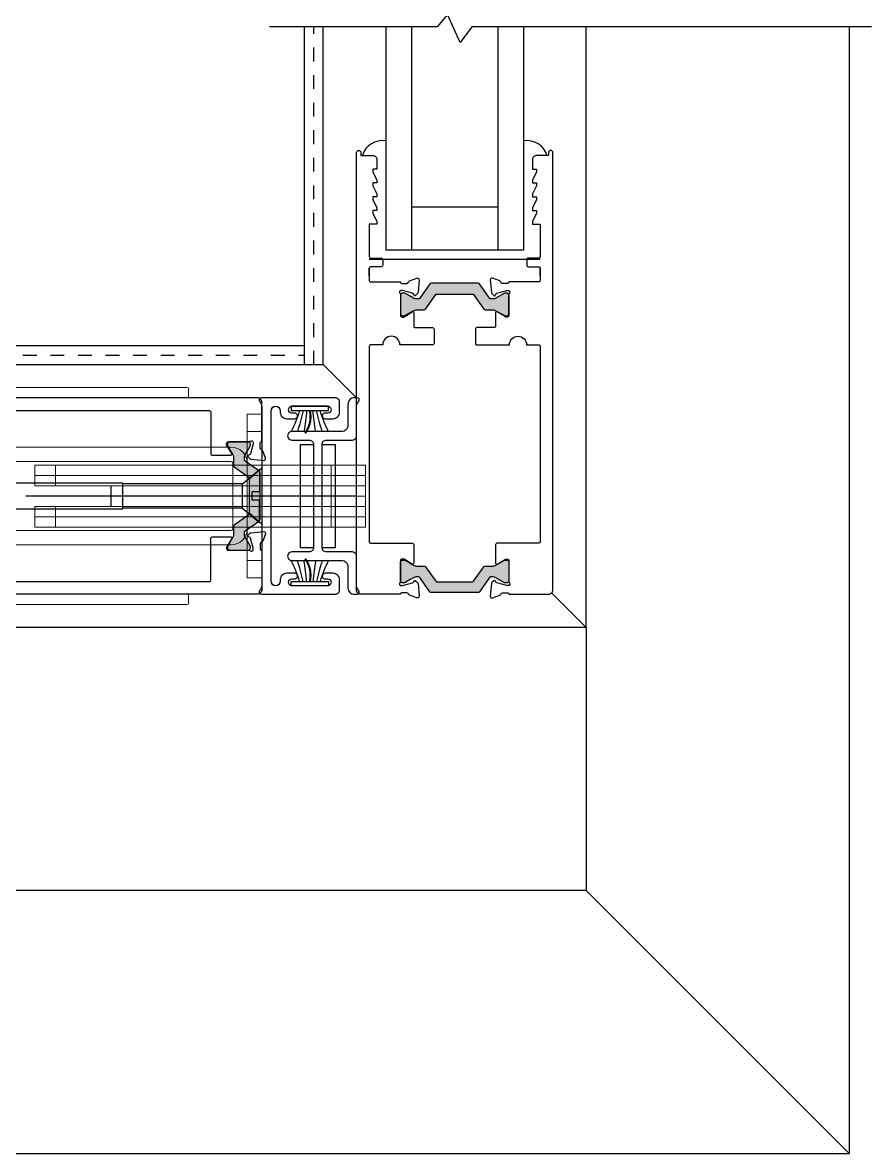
# Model space of a CAD drawing. Extents: x -40 to 95, y -81 to 25.
# Drawn here: x 12.62 to 18.78, y -3.5 to 4.71 of the extents above; entities that cross this region are included whole.
import ezdxf

# ---------------------------------------------------------------- set-up
doc = ezdxf.new("R2010")
doc.units = 0
doc.header["$LTSCALE"] = 0.25
doc.header["$MEASUREMENT"] = 0
doc.linetypes.add('HIDDEN', pattern=[0.375, 0.25, -0.125])
doc.layers.get('0').update_dxf_attribs({"linetype": 'CONTINUOUS'})
for name, color, linetype in [('GLASS-VINYL', 7, 'CONTINUOUS'), ('Hardware', 7, 'CONTINUOUS'), ('MISC', 7, 'CONTINUOUS'), ('SEAL', 7, 'CONTINUOUS'), ('SILL-PAN', 7, 'CONTINUOUS'), ('VENT', 5, 'CONTINUOUS')]:
    doc.layers.add(name, color=color, linetype=linetype)
doc.styles.get("Standard").update_dxf_attribs({"font": 'simplex.shx'})

# ---------------------------------------------------------------- blocks, each defined once
blk = doc.blocks.new('*U177')
for centre, radius, start, end in [((-0.3033, 1.135), 1.112, 287.4409, 295.93254), ((-0.1898, 1.1882), 1.1598, 280.92561, 288.7507), ((-0.0309, 1.1236), 1.1018, 273.17092, 281.19691), ((-0.0309, -1.1236), 1.1018, 78.80309, 86.82908), ((-0.1898, -1.1882), 1.1598, 71.2493, 79.07439), ((-0.3033, -1.135), 1.112, 64.06746, 72.5591)]:
    blk.add_arc(centre, radius, start, end)
at = {"layer": 'SEAL'}
blk.add_lwpolyline([(0, -0.135), (0, 0.135), (0.03, 0.135), (0.03, -0.135)], close=True, dxfattribs=at)
at = {"layer": 'SEAL', "const_width": 0.015}
blk.add_lwpolyline([(0.03, 0, 0.219791), (0.1961, 0.0342)], format="xyb", dxfattribs=at)
at = {"flags": 9}
for tag, p in [('MANUFACTURER_PART_#', (0, -0.1988)), ('FLEETWOOD_PART_#', (-0.0006, -0.2487))]:
    blk.add_attdef(tag, p, '', height=0.0312, dxfattribs=at)
blk = doc.blocks.new('Yoke Strike Plate')
for points in [[(-0.094, -0.375), (-0.094, 0.375), (0, 0.375), (0, -0.375)], [(0.062, -0.375), (0.062, 0.375), (0.156, 0.375), (0.156, -0.375)]]:
    blk.add_lwpolyline(points, close=True)
blk = doc.blocks.new('3070CR-Archetype-Narrow-Latch_Lead-Stile')
h = blk.add_hatch(color=7)
h.dxf.hatch_style = 1
h.paths.add_polyline_path([(0.364, 0.1309, -0.244698), (0.3674, 0.1373), (0.4732, 0.2114, 0.244698), (0.4782, 0.2211), (0.4782, 0.2758, -0.131652), (0.4845, 0.2994), (0.4981, 0.3228), (0.5204, 0.3615, 0.131652), (0.5215, 0.3657), (0.5215, 0.378, 0.414214), (0.5058, 0.3937), (0.3719, 0.3937, 0.414214), (0.3562, 0.378), (0.3562, 0.3657, 0.131652), (0.3573, 0.3615), (0.3796, 0.3228), (0.3931, 0.2994, -0.131652), (0.3995, 0.2758), (0.3995, 0.2621, -0.244698), (0.3944, 0.2524), (0.2903, 0.1795, 0.244698), (0.2853, 0.1698), (0.2853, -0.1698, 0.244698), (0.2903, -0.1795), (0.3944, -0.2524, -0.103471), (0.3977, -0.2559, -0.13774), (0.3995, -0.2621), (0.3995, -0.2758, -0.131652), (0.3931, -0.2994), (0.3573, -0.3615, 0.131652), (0.3562, -0.3657), (0.3562, -0.378, 0.414214), (0.3719, -0.3937), (0.5058, -0.3937, 0.414214), (0.5215, -0.378), (0.5215, -0.3657, 0.137872), (0.5203, -0.3614), (0.5203, -0.3613), (0.4845, -0.2994, -0.131652), (0.4782, -0.2758), (0.4782, -0.2211, 0.244698), (0.4732, -0.2114), (0.3674, -0.1373, -0.244698), (0.364, -0.1309)])
h = blk.add_hatch(color=7)
h.dxf.hatch_style = 1
h.paths.add_polyline_path([(2.5303, 0.1698, 0.244698), (2.5252, 0.1795), (2.4211, 0.2524, -0.244698), (2.4161, 0.2621), (2.4161, 0.2758, -0.131652), (2.4224, 0.2994), (2.436, 0.3228), (2.4583, 0.3615, 0.131652), (2.4594, 0.3657), (2.4594, 0.378, 0.414214), (2.4437, 0.3937), (2.3098, 0.3937, 0.414214), (2.2941, 0.378), (2.2941, 0.3657, 0.131652), (2.2952, 0.3615), (2.3175, 0.3228), (2.331, 0.2994, -0.131652), (2.3374, 0.2758), (2.3374, 0.2211, 0.244698), (2.3424, 0.2114), (2.4482, 0.1373, -0.244698), (2.4515, 0.1309), (2.4515, -0.1309, -0.244698), (2.4482, -0.1373), (2.3424, -0.2114, 0.244698), (2.3374, -0.2211), (2.3374, -0.2758, -0.131652), (2.331, -0.2994), (2.2952, -0.3615, 0.131652), (2.2941, -0.3657), (2.2941, -0.378, 0.414214), (2.3098, -0.3937), (2.4437, -0.3937, 0.414214), (2.4594, -0.378), (2.4594, -0.3657, 0.131652), (2.4583, -0.3615), (2.4224, -0.2994, -0.131652), (2.4161, -0.2758), (2.4161, -0.2621, -0.13774), (2.4178, -0.2559, -0.103471), (2.4211, -0.2524), (2.5252, -0.1795, 0.244698), (2.5303, -0.1698)])
at = {"color": 7, "linetype": 'Continuous', "lineweight": 15}
for p, q in [((0.8059, 0.778), (0.8059, 0.723)), ((0.9309, 0.788), (0.8159, 0.788)), ((2.0559, 0.788), (0.9309, 0.788)), ((2.1709, 0.788), (2.0559, 0.788)), ((2.1809, 0.778), (2.1809, 0.723)), ((0.2734, 0.5937), (0.3784, 0.5937)), ((0.2734, 0.4688), (0.2734, 0.5937)), ((0.3784, 0.5937), (0.3784, 0.4688)), ((0.3784, 0.4688), (0.2734, 0.4688)), ((0.2734, -0.4688), (0.2734, 0.4688)), ((0.3784, -0.4688), (0.3784, 0.4688)), ((2.0734, 0.355), (0.4969, 0.355)), ((2.0734, 0.25), (2.0734, 0.355)), ((0.4969, 0.25), (2.0734, 0.25)), ((2.0594, 0.25), (1.6594, 0.25)), ((-0.4786, 0.225), (-0.4786, -0.225)), ((-0.4786, 0.225), (1.9214, 0.225)), ((-0.2291, -0.225), (-0.2291, 0.225)), ((0.4834, -0.2365), (0.4834, 0.2365)), ((1.7714, 0.225), (1.7714, 0.075)), ((1.9214, 0.225), (1.9214, 0.075)), ((1.9214, 0.15), (-0.4786, 0.15)), ((1.9214, 0.075), (-0.4786, 0.075)), ((1.3694, 0), (-0.4786, 0)), ((-0.4786, -0.075), (1.9214, -0.075)), ((1.7714, -0.075), (1.7714, -0.225)), ((1.9214, -0.075), (1.9214, -0.225)), ((-0.4786, -0.15), (1.9214, -0.15)), ((1.9214, -0.225), (-0.4786, -0.225)), ((2.0734, -0.25), (0.4969, -0.25)), ((2.0594, -0.25), (1.6594, -0.25)), ((2.0734, -0.25), (2.0734, -0.355)), ((0.4969, -0.355), (2.0734, -0.355)), ((0.2734, -0.4688), (0.3784, -0.4688)), ((0.2734, -0.5938), (0.2734, -0.4688)), ((0.3784, -0.4688), (0.3784, -0.5938)), ((0.3784, -0.5938), (0.2734, -0.5938)), ((0.8059, -0.778), (0.8059, -0.723)), ((2.1809, -0.778), (2.1809, -0.723)), ((0.9309, -0.788), (0.8159, -0.788)), ((2.0559, -0.788), (0.9309, -0.788)), ((2.1709, -0.788), (2.0559, -0.788))]:
    blk.add_line(p, q, dxfattribs=at)
at = {"color": 7, "ltscale": 0.5}
for p, q in [((0.366, 0.125), (0.2734, 0.2055)), ((2.5404, 0.095), (2.6304, 0.095)), ((2.5554, 0.08), (2.5404, 0.095)), ((2.6154, 0.08), (2.6304, 0.095)), ((2.6154, 0.08), (2.5554, 0.08)), ((2.5404, -0.095), (2.5554, -0.08)), ((2.5554, -0.08), (2.6154, -0.08)), ((2.6304, -0.095), (2.6154, -0.08)), ((0.2734, -0.2055), (0.366, -0.125)), ((2.5404, -0.095), (2.6304, -0.095))]:
    blk.add_line(p, q, dxfattribs=at)
at = {"color": 7}
for p, q in [((0.4124, 0.0887), (0.2909, 0.1925)), ((0.2909, 0.1925), (0.2909, 0.03)), ((0.4124, 0.0887), (1.2817, 0.0887)), ((0.4124, -0.0887), (0.4124, 0.0887)), ((0.2909, 0.03), (0.3439, 0.03)), ((0.3439, -0.03), (0.3439, 0.03)), ((1.3694, 0.075), (1.3694, -0.075)), ((-0.4141, 0), (0.2734, 0)), ((0.0189, 0), (1.9849, 0)), ((0.2909, -0.1925), (0.2909, -0.03)), ((0.2909, -0.03), (0.3439, -0.03)), ((0.4124, -0.0887), (0.2909, -0.1925)), ((0.4124, -0.0887), (1.2817, -0.0887))]:
    blk.add_line(p, q, dxfattribs=at)
at = {"color": 7, "ltscale": 0.3}
blk.add_line((2.4804, 0), (2.6904, 0), dxfattribs=at)
at = {"color": 7}
for points in [[(2.5404, 0.568), (2.6304, 0.568), (2.6304, -0.568), (2.5404, -0.568)], [(2.7172, -0.093), (1.2817, -0.093), (1.2817, 0.0931), (2.7172, 0.0931), (2.7351, 0.0752), (2.7351, -0.0752)]]:
    blk.add_lwpolyline(points, close=True, dxfattribs=at)
at = {"color": 7, "lineweight": 30}
for points in [[(0.364, 0.1309), (0.364, -0.1309, 0.244698), (0.3674, -0.1373), (0.4732, -0.2114, -0.244698), (0.4782, -0.2211), (0.4782, -0.2758, 0.131652), (0.4845, -0.2994), (0.5204, -0.3615, -0.131652), (0.5215, -0.3657), (0.5215, -0.378, -0.414214), (0.5058, -0.3937), (0.3719, -0.3937, -0.414214), (0.3562, -0.378), (0.3562, -0.3657, -0.131652), (0.3573, -0.3615), (0.3931, -0.2994, 0.131652), (0.3995, -0.2758), (0.3995, -0.2621, 0.13774), (0.3977, -0.2559, 0.103471), (0.3944, -0.2524), (0.2903, -0.1795, -0.244698), (0.2853, -0.1698), (0.2853, 0.1698, -0.244698), (0.2903, 0.1795), (0.3944, 0.2524, 0.244698), (0.3995, 0.2621), (0.3995, 0.2758, 0.131652), (0.3931, 0.2994), (0.3796, 0.3228), (0.3573, 0.3615, -0.131652), (0.3562, 0.3657), (0.3562, 0.378, -0.414214), (0.3719, 0.3937), (0.5058, 0.3937, -0.414214), (0.5215, 0.378), (0.5215, 0.3657, -0.131652), (0.5204, 0.3615), (0.4981, 0.3228), (0.4845, 0.2994, 0.131652), (0.4782, 0.2758), (0.4782, 0.2211, -0.244698), (0.4732, 0.2114), (0.3674, 0.1373, 0.244698)], [(2.4515, 0.1309), (2.4515, -0.1309, -0.244698), (2.4482, -0.1373), (2.3424, -0.2114, 0.244698), (2.3374, -0.2211), (2.3374, -0.2758, -0.131652), (2.331, -0.2994), (2.2952, -0.3615, 0.131652), (2.2941, -0.3657), (2.2941, -0.378, 0.414214), (2.3098, -0.3937), (2.4437, -0.3937, 0.414214), (2.4594, -0.378), (2.4594, -0.3657, 0.131652), (2.4583, -0.3615), (2.4224, -0.2994, -0.131652), (2.4161, -0.2758), (2.4161, -0.2621, -0.13774), (2.4178, -0.2559, -0.103471), (2.4211, -0.2524), (2.5252, -0.1795, 0.244698), (2.5303, -0.1698), (2.5303, 0.1698, 0.244698), (2.5252, 0.1795), (2.4211, 0.2524, -0.244698), (2.4161, 0.2621), (2.4161, 0.2758, -0.131652), (2.4224, 0.2994), (2.436, 0.3228), (2.4583, 0.3615, 0.131652), (2.4594, 0.3657), (2.4594, 0.378, 0.414214), (2.4437, 0.3937), (2.3098, 0.3937, 0.414214), (2.2941, 0.378), (2.2941, 0.3657, 0.131652), (2.2952, 0.3615), (2.3175, 0.3228), (2.331, 0.2994, -0.131652), (2.3374, 0.2758), (2.3374, 0.2211, 0.244698), (2.3424, 0.2114), (2.4482, 0.1373, -0.244698)]]:
    blk.add_lwpolyline(points, format="xyb", close=True, dxfattribs=at)
at = {"color": 7, "linetype": 'Continuous', "lineweight": 15}
for centre, radius, start, end in [((0.8159, 0.778), 0.01, 90, 180), ((2.1709, 0.778), 0.01, 0, 90), ((0.8159, 0.723), 0.01, 180, 270), ((2.1709, 0.723), 0.01, 270, 0), ((0.4969, 0.2365), 0.1185, 90, 180), ((0.4969, 0.2365), 0.0135, 90, 180), ((0.4969, -0.2365), 0.1185, 180, 270), ((0.4969, -0.2365), 0.0135, 180, 270), ((0.8159, -0.723), 0.01, 90, 180), ((2.1709, -0.723), 0.01, 0, 90), ((0.8159, -0.778), 0.01, 180, 270), ((2.1709, -0.778), 0.01, 270, 0)]:
    blk.add_arc(centre, radius, start, end, dxfattribs=at)
at = {"layer": 'VENT'}
for points in [[(2.5828, 0.6197), (2.6404, 0.6197), (2.5504, 0.6197, 0.414214), (2.5404, 0.6097), (2.5404, 0.3937, 0.414214), (2.5288, 0.3821), (2.5288, 0.3472, 0.359508), (2.5382, 0.3358, -0.263725), (2.5469, 0.3284), (2.5668, 0.2738), (2.5668, 0.2737, -0.548619), (2.5549, 0.2582), (2.4632, 0.2662, -0.176327), (2.456, 0.2696), (2.442, 0.2836, -0.57735), (2.4454, 0.2966), (2.4498, 0.2978, 0.267949), (2.458, 0.306), (2.4774, 0.3782, 0.065543), (2.4778, 0.3812), (2.4778, 0.3898, 0.6885), (2.4575, 0.3976, -0.213422), (2.4488, 0.3937), (2.2964, 0.3937, 0.414214), (2.2848, 0.3821), (2.2848, 0.3735, 0.137872), (2.2865, 0.3675), (2.3224, 0.3087, -0.585524), (2.3158, 0.2969), (2.2182, 0.2969, 0.414214), (2.2082, 0.2869), (2.2082, 0.1602, -0.414214), (2.1982, 0.1502), (2.0932, 0.1502, -0.414214), (2.0832, 0.1602), (2.0832, 0.3972, 1), (2.0832, 0.5222), (2.0832, 0.6097, 0.414214), (2.0732, 0.6197), (0.6534, 0.6197, 0.406968), (0.6434, 0.6093), (0.6434, 0.3069, -0.414214), (0.6334, 0.2969), (0.498, 0.2969, -0.585524), (0.4914, 0.3087), (0.5273, 0.3675, 0.137872), (0.529, 0.3735), (0.529, 0.3821, 0.414214), (0.5174, 0.3937), (0.365, 0.3937, -0.213422), (0.3563, 0.3976, 0.6885), (0.336, 0.3898), (0.336, 0.3812, 0.065543), (0.3364, 0.3782), (0.3557, 0.306, 0.267949), (0.364, 0.2978), (0.3684, 0.2966, -0.57735), (0.3718, 0.2836), (0.3577, 0.2696, -0.176327), (0.3505, 0.2662), (0.2589, 0.2582, -0.548619), (0.247, 0.2737), (0.247, 0.2738), (0.2669, 0.3284, -0.263725), (0.2756, 0.3358, 0.359508), (0.285, 0.3472), (0.285, 0.3821, 0.414214), (0.2734, 0.3937), (0.2734, 0.6815, -0.414214), (0.3046, 0.7127), (3.4784, 0.7127, -1), (3.4784, 0.6807), (3.4584, 0.6807), (3.4584, 0.5957, -0.414214), (3.4274, 0.5647), (3.3584, 0.5647), (3.3584, 0.5947), (3.3384, 0.5947), (3.2784, 0.5647), (3.2584, 0.5647), (3.2584, 0.5947), (3.2384, 0.5947), (3.1784, 0.5647), (3.1584, 0.5647), (3.1584, 0.5947), (3.1384, 0.5947), (3.0784, 0.5647), (3.0584, 0.5647), (3.0584, 0.5947), (3.0384, 0.5947), (2.9784, 0.5647), (2.9584, 0.5647), (2.9584, 0.6197), (2.7224, 0.6197, 0.414214), (2.7124, 0.6097), (2.7124, 0.5327, -0.414214), (2.7024, 0.5227), (2.6604, 0.5227, -0.414214), (2.6504, 0.5327), (2.6504, 0.6097, 0.414214), (2.6404, 0.6197)], [(2.5828, -0.6197), (2.6404, -0.6197), (2.5504, -0.6197, -0.414214), (2.5404, -0.6097), (2.5404, -0.3937, -0.414214), (2.5288, -0.3821), (2.5288, -0.3472, -0.359508), (2.5382, -0.3358, 0.263725), (2.5469, -0.3284), (2.5668, -0.2738), (2.5668, -0.2737, 0.548619), (2.5549, -0.2582), (2.4632, -0.2662, 0.176327), (2.456, -0.2696), (2.442, -0.2836, 0.57735), (2.4454, -0.2966), (2.4498, -0.2978, -0.267949), (2.458, -0.306), (2.4774, -0.3782, -0.065543), (2.4778, -0.3812), (2.4778, -0.3898, -0.6885), (2.4575, -0.3976, 0.213422), (2.4488, -0.3937), (2.2964, -0.3937, -0.414214), (2.2848, -0.3821), (2.2848, -0.3735, -0.137872), (2.2865, -0.3675), (2.3224, -0.3087, 0.585524), (2.3158, -0.2969), (2.2182, -0.2969, -0.414214), (2.2082, -0.2869), (2.2082, -0.1602, 0.414214), (2.1982, -0.1502), (2.0932, -0.1502, 0.414214), (2.0832, -0.1602), (2.0832, -0.3972, -1), (2.0832, -0.5222), (2.0832, -0.6097, -0.414214), (2.0732, -0.6197), (0.6534, -0.6197, -0.406968), (0.6434, -0.6093), (0.6434, -0.3069, 0.414214), (0.6334, -0.2969), (0.498, -0.2969, 0.585524), (0.4914, -0.3087), (0.5273, -0.3675, -0.137872), (0.529, -0.3735), (0.529, -0.3821, -0.414214), (0.5174, -0.3937), (0.365, -0.3937, 0.213422), (0.3563, -0.3976, -0.6885), (0.336, -0.3898), (0.336, -0.3812, -0.065543), (0.3364, -0.3782), (0.3557, -0.306, -0.267949), (0.364, -0.2978), (0.3684, -0.2966, 0.57735), (0.3718, -0.2836), (0.3577, -0.2696, 0.176327), (0.3505, -0.2662), (0.2589, -0.2582, 0.548619), (0.247, -0.2737), (0.247, -0.2738), (0.2669, -0.3284, 0.263725), (0.2756, -0.3358, -0.359508), (0.285, -0.3472), (0.285, -0.3821, -0.414214), (0.2734, -0.3937), (0.2734, -0.6814, 0.414214), (0.3046, -0.7127), (3.4784, -0.7127, 1), (3.4784, -0.6807), (3.4584, -0.6807), (3.4584, -0.5957, 0.414214), (3.4274, -0.5647), (3.3584, -0.5647), (3.3584, -0.5947), (3.3384, -0.5947), (3.2784, -0.5647), (3.2584, -0.5647), (3.2584, -0.5947), (3.2384, -0.5947), (3.1784, -0.5647), (3.1584, -0.5647), (3.1584, -0.5947), (3.1384, -0.5947), (3.0784, -0.5647), (3.0584, -0.5647), (3.0584, -0.5947), (3.0384, -0.5947), (2.9784, -0.5647), (2.9584, -0.5647), (2.9584, -0.6197), (2.7224, -0.6197, -0.414214), (2.7124, -0.6097), (2.7124, -0.5327, 0.414214), (2.7024, -0.5227), (2.6604, -0.5227, 0.414214), (2.6504, -0.5327), (2.6504, -0.6097, -0.414214), (2.6404, -0.6197)]]:
    blk.add_lwpolyline(points, format="xyb", dxfattribs=at)
blk = doc.blocks.new('3773-Lead Stile')
h = blk.add_hatch(color=7)
h.dxf.hatch_style = 1
h.paths.add_polyline_path([(0.1484, 0.1309, -0.244698), (0.1518, 0.1373), (0.2575, 0.2114, 0.244698), (0.2626, 0.2211), (0.2626, 0.2758, -0.131652), (0.2689, 0.2994), (0.2824, 0.3228), (0.3048, 0.3615, 0.131652), (0.3059, 0.3657), (0.3059, 0.378, 0.414214), (0.2901, 0.3937), (0.1563, 0.3937, 0.414214), (0.1405, 0.378), (0.1405, 0.3657, 0.131652), (0.1416, 0.3615), (0.164, 0.3228), (0.1775, 0.2994, -0.131652), (0.1838, 0.2758), (0.1838, 0.2621, -0.244698), (0.1788, 0.2524), (0.0747, 0.1795, 0.244698), (0.0697, 0.1698), (0.0697, -0.1698, 0.244698), (0.0747, -0.1795), (0.1788, -0.2524, -0.103471), (0.1821, -0.2559, -0.13774), (0.1838, -0.2621), (0.1838, -0.2758, -0.131652), (0.1775, -0.2994), (0.1416, -0.3615, 0.131652), (0.1405, -0.3657), (0.1405, -0.378, 0.414214), (0.1563, -0.3937), (0.2901, -0.3937, 0.414214), (0.3059, -0.378), (0.3059, -0.3657, 0.137872), (0.3047, -0.3614), (0.3046, -0.3613), (0.2689, -0.2994, -0.131652), (0.2626, -0.2758), (0.2626, -0.2211, 0.244698), (0.2575, -0.2114), (0.1518, -0.1373, -0.244698), (0.1484, -0.1309)])
h = blk.add_hatch(color=7)
h.dxf.hatch_style = 1
h.paths.add_polyline_path([(2.3147, 0.1698, 0.244698), (2.3096, 0.1795), (2.2055, 0.2524, -0.244698), (2.2005, 0.2621), (2.2005, 0.2758, -0.131652), (2.2068, 0.2994), (2.2203, 0.3228), (2.2427, 0.3615, 0.131652), (2.2438, 0.3657), (2.2438, 0.378, 0.414214), (2.228, 0.3937), (2.0942, 0.3937, 0.414214), (2.0784, 0.378), (2.0784, 0.3657, 0.131652), (2.0795, 0.3615), (2.1019, 0.3228), (2.1154, 0.2994, -0.131652), (2.1217, 0.2758), (2.1217, 0.2211, 0.244698), (2.1268, 0.2114), (2.2326, 0.1373, -0.244698), (2.2359, 0.1309), (2.2359, -0.1309, -0.244698), (2.2326, -0.1373), (2.1268, -0.2114, 0.244698), (2.1217, -0.2211), (2.1217, -0.2758, -0.131652), (2.1154, -0.2994), (2.0795, -0.3615, 0.131652), (2.0784, -0.3657), (2.0784, -0.378, 0.414214), (2.0942, -0.3937), (2.228, -0.3937, 0.414214), (2.2438, -0.378), (2.2438, -0.3657, 0.131652), (2.2427, -0.3615), (2.2068, -0.2994, -0.131652), (2.2005, -0.2758), (2.2005, -0.2621, -0.13774), (2.2022, -0.2559, -0.103471), (2.2055, -0.2524), (2.3096, -0.1795, 0.244698), (2.3147, -0.1698)])
for points in [[(2.3672, 0.6197), (2.4248, 0.6197), (2.3348, 0.6197, 0.414214), (2.3248, 0.6097), (2.3248, 0.3937, 0.414214), (2.3131, 0.3821), (2.3131, 0.3472, 0.359508), (2.3226, 0.3358, -0.263725), (2.3313, 0.3284), (2.3512, 0.2738), (2.3512, 0.2737, -0.548619), (2.3392, 0.2582), (2.2476, 0.2662, -0.176327), (2.2404, 0.2696), (2.2263, 0.2836, -0.57735), (2.2298, 0.2966), (2.2342, 0.2978, 0.267949), (2.2424, 0.306), (2.2617, 0.3782, 0.065543), (2.2621, 0.3812), (2.2621, 0.3898, 0.6885), (2.2419, 0.3976, -0.213422), (2.2332, 0.3937), (2.0808, 0.3937, 0.414214), (2.0691, 0.3821), (2.0691, 0.3735, 0.137872), (2.0708, 0.3675), (2.1067, 0.3087, -0.585524), (2.1001, 0.2969), (2.0026, 0.2969, 0.414214), (1.9926, 0.2869), (1.9926, 0.1602, -0.414214), (1.9826, 0.1502), (1.8776, 0.1502, -0.414214), (1.8676, 0.1602), (1.8676, 0.3972, 1), (1.8676, 0.5222), (1.8676, 0.6097, 0.414214), (1.8576, 0.6197), (0.4378, 0.6197, 0.406968), (0.4278, 0.6093), (0.4278, 0.3069, -0.414214), (0.4178, 0.2969), (0.2824, 0.2969, -0.585524), (0.2758, 0.3087), (0.3117, 0.3675, 0.137872), (0.3134, 0.3735), (0.3134, 0.3821, 0.414214), (0.3018, 0.3937), (0.1493, 0.3937, -0.213422), (0.1407, 0.3976, 0.6885), (0.1204, 0.3898), (0.1204, 0.3812, 0.065543), (0.1208, 0.3782), (0.1401, 0.306, 0.267949), (0.1483, 0.2978), (0.1527, 0.2966, -0.57735), (0.1562, 0.2836), (0.1421, 0.2696, -0.176327), (0.1349, 0.2662), (0.0433, 0.2582, -0.548619), (0.0313, 0.2737), (0.0313, 0.2738), (0.0512, 0.3284, -0.263725), (0.06, 0.3358, 0.359508), (0.0694, 0.3472), (0.0694, 0.3821, 0.414214), (0.0578, 0.3937), (0.0578, 0.6815, -0.414214), (0.089, 0.7127), (3.2628, 0.7127, -1), (3.2628, 0.6807), (3.2428, 0.6807), (3.2428, 0.5957, -0.414214), (3.2118, 0.5647), (3.1428, 0.5647), (3.1428, 0.5947), (3.1228, 0.5947), (3.0628, 0.5647), (3.0428, 0.5647), (3.0428, 0.5947), (3.0228, 0.5947), (2.9628, 0.5647), (2.9428, 0.5647), (2.9428, 0.5947), (2.9228, 0.5947), (2.8628, 0.5647), (2.8428, 0.5647), (2.8428, 0.5947), (2.8228, 0.5947), (2.7628, 0.5647), (2.7428, 0.5647), (2.7428, 0.6197), (2.5068, 0.6197, 0.414214), (2.4968, 0.6097), (2.4968, 0.5327, -0.414214), (2.4868, 0.5227), (2.4448, 0.5227, -0.414214), (2.4348, 0.5327), (2.4348, 0.6097, 0.414214), (2.4248, 0.6197)], [(2.3672, -0.6197), (2.4248, -0.6197), (2.3348, -0.6197, -0.414214), (2.3248, -0.6097), (2.3248, -0.3937, -0.414214), (2.3131, -0.3821), (2.3131, -0.3472, -0.359508), (2.3226, -0.3358, 0.263725), (2.3313, -0.3284), (2.3512, -0.2738), (2.3512, -0.2737, 0.548619), (2.3392, -0.2582), (2.2476, -0.2662, 0.176327), (2.2404, -0.2696), (2.2263, -0.2836, 0.57735), (2.2298, -0.2966), (2.2342, -0.2978, -0.267949), (2.2424, -0.306), (2.2617, -0.3782, -0.065543), (2.2621, -0.3812), (2.2621, -0.3898, -0.6885), (2.2419, -0.3976, 0.213422), (2.2332, -0.3937), (2.0808, -0.3937, -0.414214), (2.0691, -0.3821), (2.0691, -0.3735, -0.137872), (2.0708, -0.3675), (2.1067, -0.3087, 0.585524), (2.1001, -0.2969), (2.0026, -0.2969, -0.414214), (1.9926, -0.2869), (1.9926, -0.1602, 0.414214), (1.9826, -0.1502), (1.8776, -0.1502, 0.414214), (1.8676, -0.1602), (1.8676, -0.3972, -1), (1.8676, -0.5222), (1.8676, -0.6097, -0.414214), (1.8576, -0.6197), (0.4378, -0.6197, -0.406968), (0.4278, -0.6093), (0.4278, -0.3069, 0.414214), (0.4178, -0.2969), (0.2824, -0.2969, 0.585524), (0.2758, -0.3087), (0.3117, -0.3675, -0.137872), (0.3134, -0.3735), (0.3134, -0.3821, -0.414214), (0.3018, -0.3937), (0.1493, -0.3937, 0.213422), (0.1407, -0.3976, -0.6885), (0.1204, -0.3898), (0.1204, -0.3812, -0.065543), (0.1208, -0.3782), (0.1401, -0.306, -0.267949), (0.1483, -0.2978), (0.1527, -0.2966, 0.57735), (0.1562, -0.2836), (0.1421, -0.2696, 0.176327), (0.1349, -0.2662), (0.0433, -0.2582, 0.548619), (0.0313, -0.2737), (0.0313, -0.2738), (0.0512, -0.3284, 0.263725), (0.06, -0.3358, -0.359508), (0.0694, -0.3472), (0.0694, -0.3821, -0.414214), (0.0578, -0.3937), (0.0578, -0.6815, 0.414214), (0.089, -0.7127), (3.2628, -0.7127, 1), (3.2628, -0.6807), (3.2428, -0.6807), (3.2428, -0.5957, 0.414214), (3.2118, -0.5647), (3.1428, -0.5647), (3.1428, -0.5947), (3.1228, -0.5947), (3.0628, -0.5647), (3.0428, -0.5647), (3.0428, -0.5947), (3.0228, -0.5947), (2.9628, -0.5647), (2.9428, -0.5647), (2.9428, -0.5947), (2.9228, -0.5947), (2.8628, -0.5647), (2.8428, -0.5647), (2.8428, -0.5947), (2.8228, -0.5947), (2.7628, -0.5647), (2.7428, -0.5647), (2.7428, -0.6197), (2.5068, -0.6197, -0.414214), (2.4968, -0.6097), (2.4968, -0.5327, 0.414214), (2.4868, -0.5227), (2.4448, -0.5227, 0.414214), (2.4348, -0.5327), (2.4348, -0.6097, -0.414214), (2.4248, -0.6197)]]:
    blk.add_lwpolyline(points, format="xyb")
at = {"color": 7, "lineweight": 30}
for points in [[(0.1484, 0.1309), (0.1484, -0.1309, 0.244698), (0.1518, -0.1373), (0.2575, -0.2114, -0.244698), (0.2626, -0.2211), (0.2626, -0.2758, 0.131652), (0.2689, -0.2994), (0.3048, -0.3615, -0.131652), (0.3059, -0.3657), (0.3059, -0.378, -0.414214), (0.2901, -0.3937), (0.1563, -0.3937, -0.414214), (0.1405, -0.378), (0.1405, -0.3657, -0.131652), (0.1416, -0.3615), (0.1775, -0.2994, 0.131652), (0.1838, -0.2758), (0.1838, -0.2621, 0.13774), (0.1821, -0.2559, 0.103471), (0.1788, -0.2524), (0.0747, -0.1795, -0.244698), (0.0697, -0.1698), (0.0697, 0.1698, -0.244698), (0.0747, 0.1795), (0.1788, 0.2524, 0.244698), (0.1838, 0.2621), (0.1838, 0.2758, 0.131652), (0.1775, 0.2994), (0.164, 0.3228), (0.1416, 0.3615, -0.131652), (0.1405, 0.3657), (0.1405, 0.378, -0.414214), (0.1563, 0.3937), (0.2901, 0.3937, -0.414214), (0.3059, 0.378), (0.3059, 0.3657, -0.131652), (0.3048, 0.3615), (0.2824, 0.3228), (0.2689, 0.2994, 0.131652), (0.2626, 0.2758), (0.2626, 0.2211, -0.244698), (0.2575, 0.2114), (0.1518, 0.1373, 0.244698)], [(2.2359, 0.1309), (2.2359, -0.1309, -0.244698), (2.2326, -0.1373), (2.1268, -0.2114, 0.244698), (2.1217, -0.2211), (2.1217, -0.2758, -0.131652), (2.1154, -0.2994), (2.0795, -0.3615, 0.131652), (2.0784, -0.3657), (2.0784, -0.378, 0.414214), (2.0942, -0.3937), (2.228, -0.3937, 0.414214), (2.2438, -0.378), (2.2438, -0.3657, 0.131652), (2.2427, -0.3615), (2.2068, -0.2994, -0.131652), (2.2005, -0.2758), (2.2005, -0.2621, -0.13774), (2.2022, -0.2559, -0.103471), (2.2055, -0.2524), (2.3096, -0.1795, 0.244698), (2.3147, -0.1698), (2.3147, 0.1698, 0.244698), (2.3096, 0.1795), (2.2055, 0.2524, -0.244698), (2.2005, 0.2621), (2.2005, 0.2758, -0.131652), (2.2068, 0.2994), (2.2203, 0.3228), (2.2427, 0.3615, 0.131652), (2.2438, 0.3657), (2.2438, 0.378, 0.414214), (2.228, 0.3937), (2.0942, 0.3937, 0.414214), (2.0784, 0.378), (2.0784, 0.3657, 0.131652), (2.0795, 0.3615), (2.1019, 0.3228), (2.1154, 0.2994, -0.131652), (2.1217, 0.2758), (2.1217, 0.2211, 0.244698), (2.1268, 0.2114), (2.2326, 0.1373, -0.244698)]]:
    blk.add_lwpolyline(points, format="xyb", close=True, dxfattribs=at)

msp = doc.modelspace()

# ---------------------------------------------------------------- linework, layer by layer
for p, q in [((16.7102, 0.3195), (16.7102, 4.6786)), ((15.0429, 1.9868), (14.8022, 2.2275)), ((16.7102, 0.3195), (16.4598, 0.57)), ((16.7102, 0.3195), (9.8227, 0.3195)), ((16.7102, 0.3195), (16.7102, -1.5885)), ((16.7102, -1.5885), (9.8227, -1.5885))]:
    msp.add_line(p, q)
at = {"layer": 'GLASS-VINYL', "color": 7}
for p, q in [((15.2562, 4.6786), (15.2562, 3.0583)), ((15.4437, 4.6786), (15.4437, 3.0583)), ((16.0687, 4.6786), (16.0687, 3.0583)), ((16.2562, 4.6786), (16.2562, 3.0583)), ((16.0687, 3.3708), (15.4437, 3.3708)), ((16.2562, 3.0583), (15.2562, 3.0583)), ((15.1362, 2.9933), (16.3762, 2.9933))]:
    msp.add_line(p, q, dxfattribs=at)
at = {"layer": 'GLASS-VINYL'}
msp.add_lwpolyline([(18.7805, 4.6786), (15.8798, 4.6786), (15.7955, 4.5643), (15.7041, 4.7682), (15.6298, 4.6786), (14.4111, 4.6786)], dxfattribs=at)
at = {"layer": 'GLASS-VINYL', "color": 7}
for centre, start, end in [((15.2317, 3.7002), 80.75972, 162.64577), ((16.2808, 3.7002), 17.35423, 99.24028)]:
    msp.add_arc(centre, 0.1528, start, end, dxfattribs=at)
at = {"layer": 'MISC'}
msp.add_line((18.6182, -3.4965), (16.7102, -1.5885), dxfattribs=at)
at = {"layer": 'SILL-PAN'}
for p, q in [((14.6632, 4.6786), (14.6632, 2.2275)), ((14.8022, 2.2275), (14.8022, 4.6786)), ((18.6182, 4.6786), (18.6182, -3.4965)), ((18.6182, 4.6786), (18.6182, -3.4965)), ((9.8227, 2.3665), (14.6632, 2.3665)), ((9.8227, 2.2275), (14.8022, 2.2275)), ((9.8227, 2.2275), (14.6632, 2.2275)), ((9.8227, -3.4965), (18.6182, -3.4965))]:
    msp.add_line(p, q, dxfattribs=at)
at = {"layer": 'SILL-PAN', "linetype": 'HIDDEN'}
for p, q in [((14.7327, 2.2275), (14.7327, 4.6786)), ((9.8227, 2.297), (14.6632, 2.297))]:
    msp.add_line(p, q, dxfattribs=at)
at = {"layer": 'VENT'}
msp.add_lwpolyline([(14.575, 1.9248), (14.835, 1.9248, -1), (14.835, 1.8748), (14.815, 1.8748, 1.000009), (14.815, 1.8348), (14.874, 1.8348, 0.414214), (14.92, 1.8808), (14.92, 1.9558, 0.414214), (14.889, 1.9868), (14.351, 1.9868, 0.650938), (14.3399, 1.9617, -0.186452), (14.356, 1.92), (14.356, 1.2738), (14.356, 0.6276, -0.186452), (14.3399, 0.5859, 0.650938), (14.351, 0.5608), (14.889, 0.5608, 0.414214), (14.92, 0.5918), (14.92, 0.6668, 0.414214), (14.874, 0.7128), (14.815, 0.7128, 1.000009), (14.815, 0.6728), (14.835, 0.6728, -1), (14.835, 0.6228), (14.575, 0.6228, -1), (14.575, 0.6728), (14.595, 0.6728, 1.000009), (14.595, 0.7128), (14.536, 0.7128, 0.414214), (14.49, 0.6668), (14.49, 0.6558, -1), (14.424, 0.6558), (14.424, 1.8918, -1), (14.49, 1.8918), (14.49, 1.8808, 0.414214), (14.536, 1.8348), (14.595, 1.8348, 1.000009), (14.595, 1.8748), (14.575, 1.8748, -1), (14.575, 1.9248)], format="xyb", dxfattribs=at)
msp.add_lwpolyline([(14.5745, 0.8058), (14.9355, 0.8058, -0.414214), (14.9815, 0.7598), (14.9815, 0.6068, 0.414214), (15.0275, 0.5608), (15.0485, 0.5608, 0.650938), (15.0597, 0.5859, -0.186452), (15.0435, 0.6276), (15.0435, 0.8368, 0.414214), (15.0125, 0.8678), (14.8245, 0.8678, -0.414214), (14.7935, 0.8988), (14.7935, 1.6488, -0.414214), (14.8245, 1.6798), (15.0125, 1.6798, 0.414214), (15.0435, 1.7108), (15.0435, 1.92, -0.186452), (15.0597, 1.9617, 0.650938), (15.0485, 1.9868), (15.0275, 1.9868, 0.414214), (14.9815, 1.9408), (14.9815, 1.7878, -0.414214), (14.9355, 1.7418), (14.5745, 1.7418, 1.000007), (14.5745, 1.6798), (14.7005, 1.6798, -0.414214), (14.7315, 1.6488), (14.7315, 0.8988, -0.414214), (14.7005, 0.8678), (14.5745, 0.8678, 1.000007)], format="xyb", close=True, dxfattribs=at)

# ---------------------------------------------------------------- block references
at = {"layer": 'Hardware'}
msp.add_blockref('Yoke Strike Plate', (14.7315, 1.2738), dxfattribs=at)
at = {"layer": 'SEAL', "xscale": -1, "rotation": 90}
msp.add_blockref('*U177', (14.7047, 1.9248), dxfattribs=at)
at = {"layer": 'SEAL', "rotation": 90}
msp.add_blockref('*U177', (14.7047, 0.6228), dxfattribs=at)
at = {"layer": 'VENT', "rotation": 90}
msp.add_blockref('3773-Lead Stile', (15.7562, 0.503), dxfattribs=at)
at = {"layer": 'VENT', "xscale": -1}
msp.add_blockref('3070CR-Archetype-Narrow-Latch_Lead-Stile', (14.6294, 1.2738), dxfattribs=at)

doc.saveas('drawing.dxf')
